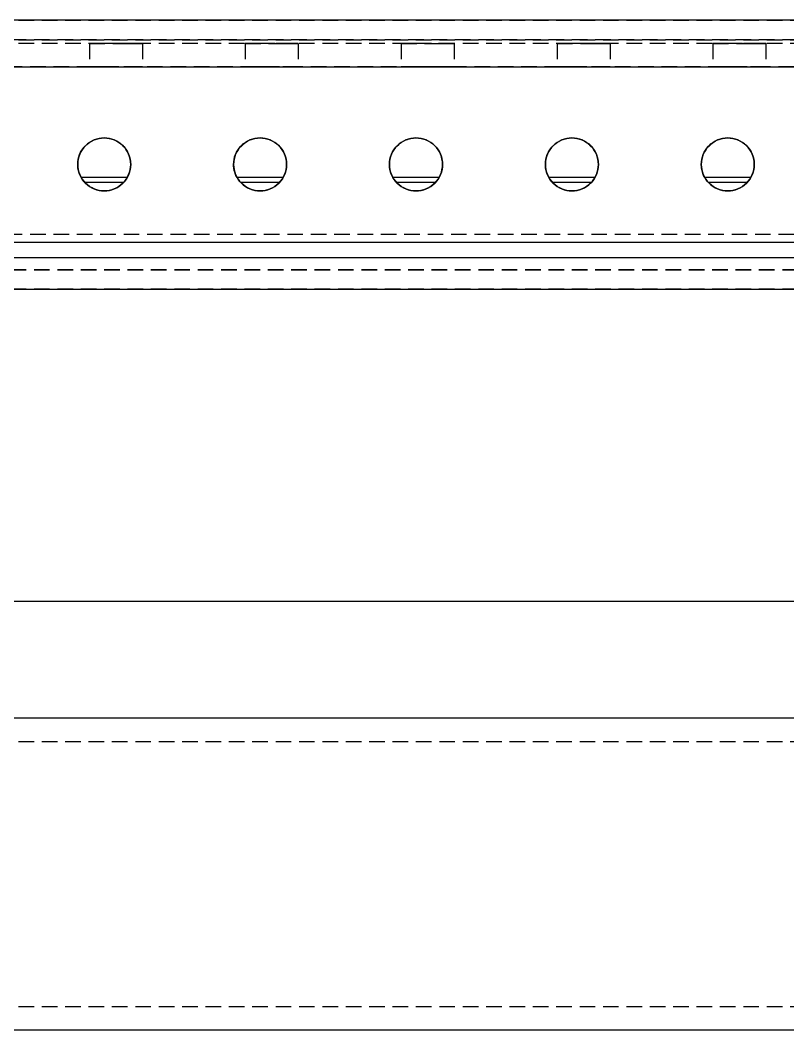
# Model space of a CAD drawing. Header units: metres. Extents: x -200 to 4040, y -1684 to 360.
# Drawn here: x 2329.2 to 2427.7, y -775 to -645.5 of the extents above; entities that cross this region are included whole.
import ezdxf

# ---------------------------------------------------------------- set-up
doc = ezdxf.new("R2010")
doc.units = ezdxf.units.M
doc.linetypes.add('DASHED2', pattern=[3, 2, -1])
for name, color, linetype in [('GIZLI', 8, 'DASHED2'), ('GORUNEN', 7, 'Continuous'), ('TEGET', 9, 'Continuous')]:
    doc.layers.add(name, color=color, linetype=linetype)

msp = doc.modelspace()

# ---------------------------------------------------------------- linework, layer by layer
at = {"layer": 'GIZLI'}
for points in [[(2630, -645.5), (445, -645.5)], [(445, -645.5), (2630, -645.5)], [(445, -645.5), (2630, -645.5)], [(2630, -648), (445, -648)], [(445, -648), (2630, -648)], [(2630, -648), (445, -648)], [(445, -648), (2630, -648)], [(2670, -648.5), (1121.5, -648.5)], [(2670, -648.5), (1121.5, -648.5)], [(2339.87, -648.5), (2338.1, -648.5)], [(2338.1, -648.5), (2343.13, -648.5)], [(2338.1, -648.5), (2338.1, -651.5)], [(2344.9, -648.5), (2339.87, -648.5)], [(2343.13, -648.5), (2344.9, -648.5)], [(2344.9, -648.5), (2344.9, -651.5)], [(2359.87, -648.5), (2358.1, -648.5)], [(2358.1, -648.5), (2363.13, -648.5)], [(2358.1, -648.5), (2358.1, -651.5)], [(2364.9, -648.5), (2359.87, -648.5)], [(2363.13, -648.5), (2364.9, -648.5)], [(2364.9, -648.5), (2364.9, -651.5)], [(2379.87, -648.5), (2378.1, -648.5)], [(2378.1, -648.5), (2383.13, -648.5)], [(2378.1, -648.5), (2378.1, -651.5)], [(2384.9, -648.5), (2379.87, -648.5)], [(2383.13, -648.5), (2384.9, -648.5)], [(2384.9, -648.5), (2384.9, -651.5)], [(2399.87, -648.5), (2398.1, -648.5)], [(2398.1, -648.5), (2403.13, -648.5)], [(2398.1, -648.5), (2398.1, -651.5)], [(2404.9, -648.5), (2399.87, -648.5)], [(2403.13, -648.5), (2404.9, -648.5)], [(2404.9, -648.5), (2404.9, -651.5)], [(2419.87, -648.5), (2418.1, -648.5)], [(2418.1, -648.5), (2423.13, -648.5)], [(2418.1, -648.5), (2418.1, -651.5)], [(2424.9, -648.5), (2419.87, -648.5)], [(2423.13, -648.5), (2424.9, -648.5)], [(2424.9, -648.5), (2424.9, -651.5)], [(3061.5, -651.5), (1121.5, -651.5)], [(3061.5, -651.5), (1121.5, -651.5)], [(2339.87, -651.5), (2338.1, -651.5)], [(2338.1, -651.5), (2343.13, -651.5)], [(2344.9, -651.5), (2339.87, -651.5)], [(2343.13, -651.5), (2344.9, -651.5)], [(2359.87, -651.5), (2358.1, -651.5)], [(2358.1, -651.5), (2363.13, -651.5)], [(2364.9, -651.5), (2359.87, -651.5)], [(2363.13, -651.5), (2364.9, -651.5)], [(2379.87, -651.5), (2378.1, -651.5)], [(2378.1, -651.5), (2383.13, -651.5)], [(2384.9, -651.5), (2379.87, -651.5)], [(2383.13, -651.5), (2384.9, -651.5)], [(2399.87, -651.5), (2398.1, -651.5)], [(2398.1, -651.5), (2403.13, -651.5)], [(2404.9, -651.5), (2399.87, -651.5)], [(2403.13, -651.5), (2404.9, -651.5)], [(2419.87, -651.5), (2418.1, -651.5)], [(2418.1, -651.5), (2423.13, -651.5)], [(2424.9, -651.5), (2419.87, -651.5)], [(2423.13, -651.5), (2424.9, -651.5)], [(2336.6, -664), (2336.615, -663.676), (2336.662, -663.355), (2336.738, -663.04), (2336.845, -662.733), (2336.98, -662.439), (2337.142, -662.158), (2337.331, -661.894), (2337.544, -661.649), (2337.779, -661.426), (2338.034, -661.226), (2338.307, -661.051), (2338.596, -660.903), (2338.897, -660.784), (2339.209, -660.693), (2339.528, -660.633), (2339.763, -660.608), (2340, -660.6)], [(2336.6, -664), (2336.616, -663.667), (2336.665, -663.337), (2336.746, -663.013), (2336.859, -662.699), (2337.001, -662.397), (2337.173, -662.111), (2337.372, -661.843), (2337.596, -661.596), (2337.843, -661.372), (2338.111, -661.173), (2338.397, -661.001), (2338.699, -660.859), (2339.013, -660.746), (2339.337, -660.665), (2339.667, -660.616), (2340, -660.6)], [(2340, -660.6), (2339.667, -660.616), (2339.337, -660.665), (2339.013, -660.746), (2338.699, -660.859), (2338.397, -661.001), (2338.111, -661.173), (2337.843, -661.372), (2337.596, -661.596), (2337.372, -661.843), (2337.173, -662.111), (2337.001, -662.397), (2336.859, -662.699), (2336.746, -663.013), (2336.665, -663.337), (2336.616, -663.667), (2336.6, -664)], [(2340, -660.6), (2340.324, -660.615), (2340.645, -660.662), (2340.96, -660.738), (2341.267, -660.845), (2341.561, -660.98), (2341.842, -661.142), (2342.106, -661.331), (2342.351, -661.544), (2342.574, -661.779), (2342.774, -662.034), (2342.949, -662.307), (2343.097, -662.596), (2343.216, -662.897), (2343.307, -663.209), (2343.367, -663.528), (2343.392, -663.763), (2343.4, -664)], [(2340, -660.6), (2340.333, -660.616), (2340.663, -660.665), (2340.987, -660.746), (2341.301, -660.859), (2341.603, -661.001), (2341.889, -661.173), (2342.157, -661.372), (2342.404, -661.596), (2342.628, -661.843), (2342.827, -662.111), (2342.999, -662.397), (2343.141, -662.699), (2343.254, -663.013), (2343.335, -663.337), (2343.384, -663.667), (2343.4, -664)], [(2343.4, -664), (2343.384, -663.667), (2343.335, -663.337), (2343.254, -663.013), (2343.141, -662.699), (2342.999, -662.397), (2342.827, -662.111), (2342.628, -661.843), (2342.404, -661.596), (2342.157, -661.372), (2341.889, -661.173), (2341.603, -661.001), (2341.301, -660.859), (2340.987, -660.746), (2340.663, -660.665), (2340.333, -660.616), (2340, -660.6)], [(2356.6, -664), (2356.615, -663.676), (2356.662, -663.355), (2356.738, -663.04), (2356.845, -662.733), (2356.98, -662.439), (2357.142, -662.158), (2357.331, -661.894), (2357.544, -661.649), (2357.779, -661.426), (2358.034, -661.226), (2358.307, -661.051), (2358.596, -660.903), (2358.897, -660.784), (2359.209, -660.693), (2359.528, -660.633), (2359.763, -660.608), (2360, -660.6)], [(2356.6, -664), (2356.616, -663.667), (2356.665, -663.337), (2356.746, -663.013), (2356.859, -662.699), (2357.001, -662.397), (2357.173, -662.111), (2357.372, -661.843), (2357.596, -661.596), (2357.843, -661.372), (2358.111, -661.173), (2358.397, -661.001), (2358.699, -660.859), (2359.013, -660.746), (2359.337, -660.665), (2359.667, -660.616), (2360, -660.6)], [(2360, -660.6), (2359.667, -660.616), (2359.337, -660.665), (2359.013, -660.746), (2358.699, -660.859), (2358.397, -661.001), (2358.111, -661.173), (2357.843, -661.372), (2357.596, -661.596), (2357.372, -661.843), (2357.173, -662.111), (2357.001, -662.397), (2356.859, -662.699), (2356.746, -663.013), (2356.665, -663.337), (2356.616, -663.667), (2356.6, -664)], [(2360, -660.6), (2360.324, -660.615), (2360.645, -660.662), (2360.96, -660.738), (2361.267, -660.845), (2361.561, -660.98), (2361.842, -661.142), (2362.106, -661.331), (2362.351, -661.544), (2362.574, -661.779), (2362.774, -662.034), (2362.949, -662.307), (2363.097, -662.596), (2363.216, -662.897), (2363.307, -663.209), (2363.367, -663.528), (2363.392, -663.763), (2363.4, -664)], [(2360, -660.6), (2360.333, -660.616), (2360.663, -660.665), (2360.987, -660.746), (2361.301, -660.859), (2361.603, -661.001), (2361.889, -661.173), (2362.157, -661.372), (2362.404, -661.596), (2362.628, -661.843), (2362.827, -662.111), (2362.999, -662.397), (2363.141, -662.699), (2363.254, -663.013), (2363.335, -663.337), (2363.384, -663.667), (2363.4, -664)], [(2363.4, -664), (2363.384, -663.667), (2363.335, -663.337), (2363.254, -663.013), (2363.141, -662.699), (2362.999, -662.397), (2362.827, -662.111), (2362.628, -661.843), (2362.404, -661.596), (2362.157, -661.372), (2361.889, -661.173), (2361.603, -661.001), (2361.301, -660.859), (2360.987, -660.746), (2360.663, -660.665), (2360.333, -660.616), (2360, -660.6)], [(2376.6, -664), (2376.615, -663.676), (2376.662, -663.355), (2376.738, -663.04), (2376.845, -662.733), (2376.98, -662.439), (2377.142, -662.158), (2377.331, -661.894), (2377.544, -661.649), (2377.779, -661.426), (2378.034, -661.226), (2378.307, -661.051), (2378.596, -660.903), (2378.897, -660.784), (2379.209, -660.693), (2379.528, -660.633), (2379.763, -660.608), (2380, -660.6)], [(2376.6, -664), (2376.616, -663.667), (2376.665, -663.337), (2376.746, -663.013), (2376.859, -662.699), (2377.001, -662.397), (2377.173, -662.111), (2377.372, -661.843), (2377.596, -661.596), (2377.843, -661.372), (2378.111, -661.173), (2378.397, -661.001), (2378.699, -660.859), (2379.013, -660.746), (2379.337, -660.665), (2379.667, -660.616), (2380, -660.6)], [(2380, -660.6), (2379.667, -660.616), (2379.337, -660.665), (2379.013, -660.746), (2378.699, -660.859), (2378.397, -661.001), (2378.111, -661.173), (2377.843, -661.372), (2377.596, -661.596), (2377.372, -661.843), (2377.173, -662.111), (2377.001, -662.397), (2376.859, -662.699), (2376.746, -663.013), (2376.665, -663.337), (2376.616, -663.667), (2376.6, -664)], [(2380, -660.6), (2380.324, -660.615), (2380.645, -660.662), (2380.96, -660.738), (2381.267, -660.845), (2381.561, -660.98), (2381.842, -661.142), (2382.106, -661.331), (2382.351, -661.544), (2382.574, -661.779), (2382.774, -662.034), (2382.949, -662.307), (2383.097, -662.596), (2383.216, -662.897), (2383.307, -663.209), (2383.367, -663.528), (2383.392, -663.763), (2383.4, -664)], [(2380, -660.6), (2380.333, -660.616), (2380.663, -660.665), (2380.987, -660.746), (2381.301, -660.859), (2381.603, -661.001), (2381.889, -661.173), (2382.157, -661.372), (2382.404, -661.596), (2382.628, -661.843), (2382.827, -662.111), (2382.999, -662.397), (2383.141, -662.699), (2383.254, -663.013), (2383.335, -663.337), (2383.384, -663.667), (2383.4, -664)], [(2383.4, -664), (2383.384, -663.667), (2383.335, -663.337), (2383.254, -663.013), (2383.141, -662.699), (2382.999, -662.397), (2382.827, -662.111), (2382.628, -661.843), (2382.404, -661.596), (2382.157, -661.372), (2381.889, -661.173), (2381.603, -661.001), (2381.301, -660.859), (2380.987, -660.746), (2380.663, -660.665), (2380.333, -660.616), (2380, -660.6)], [(2396.6, -664), (2396.615, -663.676), (2396.662, -663.355), (2396.738, -663.04), (2396.845, -662.733), (2396.98, -662.439), (2397.142, -662.158), (2397.331, -661.894), (2397.544, -661.649), (2397.779, -661.426), (2398.034, -661.226), (2398.307, -661.051), (2398.596, -660.903), (2398.897, -660.784), (2399.209, -660.693), (2399.528, -660.633), (2399.763, -660.608), (2400, -660.6)], [(2396.6, -664), (2396.616, -663.667), (2396.665, -663.337), (2396.746, -663.013), (2396.859, -662.699), (2397.001, -662.397), (2397.173, -662.111), (2397.372, -661.843), (2397.596, -661.596), (2397.843, -661.372), (2398.111, -661.173), (2398.397, -661.001), (2398.699, -660.859), (2399.013, -660.746), (2399.337, -660.665), (2399.667, -660.616), (2400, -660.6)], [(2400, -660.6), (2399.667, -660.616), (2399.337, -660.665), (2399.013, -660.746), (2398.699, -660.859), (2398.397, -661.001), (2398.111, -661.173), (2397.843, -661.372), (2397.596, -661.596), (2397.372, -661.843), (2397.173, -662.111), (2397.001, -662.397), (2396.859, -662.699), (2396.746, -663.013), (2396.665, -663.337), (2396.616, -663.667), (2396.6, -664)], [(2400, -660.6), (2400.324, -660.615), (2400.645, -660.662), (2400.96, -660.738), (2401.267, -660.845), (2401.561, -660.98), (2401.842, -661.142), (2402.106, -661.331), (2402.351, -661.544), (2402.574, -661.779), (2402.774, -662.034), (2402.949, -662.307), (2403.097, -662.596), (2403.216, -662.897), (2403.307, -663.209), (2403.367, -663.528), (2403.392, -663.763), (2403.4, -664)], [(2400, -660.6), (2400.333, -660.616), (2400.663, -660.665), (2400.987, -660.746), (2401.301, -660.859), (2401.603, -661.001), (2401.889, -661.173), (2402.157, -661.372), (2402.404, -661.596), (2402.628, -661.843), (2402.827, -662.111), (2402.999, -662.397), (2403.141, -662.699), (2403.254, -663.013), (2403.335, -663.337), (2403.384, -663.667), (2403.4, -664)], [(2403.4, -664), (2403.384, -663.667), (2403.335, -663.337), (2403.254, -663.013), (2403.141, -662.699), (2402.999, -662.397), (2402.827, -662.111), (2402.628, -661.843), (2402.404, -661.596), (2402.157, -661.372), (2401.889, -661.173), (2401.603, -661.001), (2401.301, -660.859), (2400.987, -660.746), (2400.663, -660.665), (2400.333, -660.616), (2400, -660.6)], [(2416.6, -664), (2416.615, -663.676), (2416.662, -663.355), (2416.738, -663.04), (2416.845, -662.733), (2416.98, -662.439), (2417.142, -662.158), (2417.331, -661.894), (2417.544, -661.649), (2417.779, -661.426), (2418.034, -661.226), (2418.307, -661.051), (2418.596, -660.903), (2418.897, -660.784), (2419.209, -660.693), (2419.528, -660.633), (2419.763, -660.608), (2420, -660.6)], [(2416.6, -664), (2416.616, -663.667), (2416.665, -663.337), (2416.746, -663.013), (2416.859, -662.699), (2417.001, -662.397), (2417.173, -662.111), (2417.372, -661.843), (2417.596, -661.596), (2417.843, -661.372), (2418.111, -661.173), (2418.397, -661.001), (2418.699, -660.859), (2419.013, -660.746), (2419.337, -660.665), (2419.667, -660.616), (2420, -660.6)], [(2420, -660.6), (2419.667, -660.616), (2419.337, -660.665), (2419.013, -660.746), (2418.699, -660.859), (2418.397, -661.001), (2418.111, -661.173), (2417.843, -661.372), (2417.596, -661.596), (2417.372, -661.843), (2417.173, -662.111), (2417.001, -662.397), (2416.859, -662.699), (2416.746, -663.013), (2416.665, -663.337), (2416.616, -663.667), (2416.6, -664)], [(2420, -660.6), (2420.324, -660.615), (2420.645, -660.662), (2420.96, -660.738), (2421.267, -660.845), (2421.561, -660.98), (2421.842, -661.142), (2422.106, -661.331), (2422.351, -661.544), (2422.574, -661.779), (2422.774, -662.034), (2422.949, -662.307), (2423.097, -662.596), (2423.216, -662.897), (2423.307, -663.209), (2423.367, -663.528), (2423.392, -663.763), (2423.4, -664)], [(2420, -660.6), (2420.333, -660.616), (2420.663, -660.665), (2420.987, -660.746), (2421.301, -660.859), (2421.603, -661.001), (2421.889, -661.173), (2422.157, -661.372), (2422.404, -661.596), (2422.628, -661.843), (2422.827, -662.111), (2422.999, -662.397), (2423.141, -662.699), (2423.254, -663.013), (2423.335, -663.337), (2423.384, -663.667), (2423.4, -664)], [(2423.4, -664), (2423.384, -663.667), (2423.335, -663.337), (2423.254, -663.013), (2423.141, -662.699), (2422.999, -662.397), (2422.827, -662.111), (2422.628, -661.843), (2422.404, -661.596), (2422.157, -661.372), (2421.889, -661.173), (2421.603, -661.001), (2421.301, -660.859), (2420.987, -660.746), (2420.663, -660.665), (2420.333, -660.616), (2420, -660.6)], [(2340, -667.4), (2339.676, -667.385), (2339.355, -667.338), (2339.04, -667.262), (2338.733, -667.155), (2338.439, -667.02), (2338.158, -666.858), (2337.894, -666.669), (2337.649, -666.456), (2337.426, -666.221), (2337.226, -665.966), (2337.051, -665.693), (2336.903, -665.404), (2336.784, -665.103), (2336.693, -664.791), (2336.633, -664.472), (2336.608, -664.237), (2336.6, -664)], [(2340, -667.4), (2339.667, -667.384), (2339.337, -667.335), (2339.013, -667.254), (2338.699, -667.141), (2338.397, -666.999), (2338.111, -666.827), (2337.843, -666.628), (2337.596, -666.404), (2337.372, -666.157), (2337.173, -665.889), (2337.001, -665.603), (2336.859, -665.301), (2336.746, -664.987), (2336.665, -664.663), (2336.616, -664.333), (2336.6, -664)], [(2336.6, -664), (2336.616, -664.333), (2336.665, -664.663), (2336.746, -664.987), (2336.859, -665.301), (2337.001, -665.603), (2337.173, -665.889), (2337.372, -666.157), (2337.596, -666.404), (2337.843, -666.628), (2338.111, -666.827), (2338.397, -666.999), (2338.699, -667.141), (2339.013, -667.254), (2339.337, -667.335), (2339.667, -667.384), (2340, -667.4)], [(2343.4, -664), (2343.385, -664.324), (2343.338, -664.645), (2343.262, -664.96), (2343.155, -665.267), (2343.02, -665.561), (2342.858, -665.842), (2342.669, -666.106), (2342.456, -666.351), (2342.221, -666.574), (2341.966, -666.774), (2341.693, -666.949), (2341.404, -667.097), (2341.103, -667.216), (2340.791, -667.307), (2340.472, -667.367), (2340.237, -667.392), (2340, -667.4)], [(2343.4, -664), (2343.384, -664.333), (2343.335, -664.663), (2343.254, -664.987), (2343.141, -665.301), (2342.999, -665.603), (2342.827, -665.889), (2342.628, -666.157), (2342.404, -666.404), (2342.157, -666.628), (2341.889, -666.827), (2341.603, -666.999), (2341.301, -667.141), (2340.987, -667.254), (2340.663, -667.335), (2340.333, -667.384), (2340, -667.4)], [(2340, -667.4), (2340.333, -667.384), (2340.663, -667.335), (2340.987, -667.254), (2341.301, -667.141), (2341.603, -666.999), (2341.889, -666.827), (2342.157, -666.628), (2342.404, -666.404), (2342.628, -666.157), (2342.827, -665.889), (2342.999, -665.603), (2343.141, -665.301), (2343.254, -664.987), (2343.335, -664.663), (2343.384, -664.333), (2343.4, -664)], [(2360, -667.4), (2359.676, -667.385), (2359.355, -667.338), (2359.04, -667.262), (2358.733, -667.155), (2358.439, -667.02), (2358.158, -666.858), (2357.894, -666.669), (2357.649, -666.456), (2357.426, -666.221), (2357.226, -665.966), (2357.051, -665.693), (2356.903, -665.404), (2356.784, -665.103), (2356.693, -664.791), (2356.633, -664.472), (2356.608, -664.237), (2356.6, -664)], [(2360, -667.4), (2359.667, -667.384), (2359.337, -667.335), (2359.013, -667.254), (2358.699, -667.141), (2358.397, -666.999), (2358.111, -666.827), (2357.843, -666.628), (2357.596, -666.404), (2357.372, -666.157), (2357.173, -665.889), (2357.001, -665.603), (2356.859, -665.301), (2356.746, -664.987), (2356.665, -664.663), (2356.616, -664.333), (2356.6, -664)], [(2356.6, -664), (2356.616, -664.333), (2356.665, -664.663), (2356.746, -664.987), (2356.859, -665.301), (2357.001, -665.603), (2357.173, -665.889), (2357.372, -666.157), (2357.596, -666.404), (2357.843, -666.628), (2358.111, -666.827), (2358.397, -666.999), (2358.699, -667.141), (2359.013, -667.254), (2359.337, -667.335), (2359.667, -667.384), (2360, -667.4)], [(2363.4, -664), (2363.385, -664.324), (2363.338, -664.645), (2363.262, -664.96), (2363.155, -665.267), (2363.02, -665.561), (2362.858, -665.842), (2362.669, -666.106), (2362.456, -666.351), (2362.221, -666.574), (2361.966, -666.774), (2361.693, -666.949), (2361.404, -667.097), (2361.103, -667.216), (2360.791, -667.307), (2360.472, -667.367), (2360.237, -667.392), (2360, -667.4)], [(2363.4, -664), (2363.384, -664.333), (2363.335, -664.663), (2363.254, -664.987), (2363.141, -665.301), (2362.999, -665.603), (2362.827, -665.889), (2362.628, -666.157), (2362.404, -666.404), (2362.157, -666.628), (2361.889, -666.827), (2361.603, -666.999), (2361.301, -667.141), (2360.987, -667.254), (2360.663, -667.335), (2360.333, -667.384), (2360, -667.4)], [(2360, -667.4), (2360.333, -667.384), (2360.663, -667.335), (2360.987, -667.254), (2361.301, -667.141), (2361.603, -666.999), (2361.889, -666.827), (2362.157, -666.628), (2362.404, -666.404), (2362.628, -666.157), (2362.827, -665.889), (2362.999, -665.603), (2363.141, -665.301), (2363.254, -664.987), (2363.335, -664.663), (2363.384, -664.333), (2363.4, -664)], [(2380, -667.4), (2379.676, -667.385), (2379.355, -667.338), (2379.04, -667.262), (2378.733, -667.155), (2378.439, -667.02), (2378.158, -666.858), (2377.894, -666.669), (2377.649, -666.456), (2377.426, -666.221), (2377.226, -665.966), (2377.051, -665.693), (2376.903, -665.404), (2376.784, -665.103), (2376.693, -664.791), (2376.633, -664.472), (2376.608, -664.237), (2376.6, -664)], [(2380, -667.4), (2379.667, -667.384), (2379.337, -667.335), (2379.013, -667.254), (2378.699, -667.141), (2378.397, -666.999), (2378.111, -666.827), (2377.843, -666.628), (2377.596, -666.404), (2377.372, -666.157), (2377.173, -665.889), (2377.001, -665.603), (2376.859, -665.301), (2376.746, -664.987), (2376.665, -664.663), (2376.616, -664.333), (2376.6, -664)], [(2376.6, -664), (2376.616, -664.333), (2376.665, -664.663), (2376.746, -664.987), (2376.859, -665.301), (2377.001, -665.603), (2377.173, -665.889), (2377.372, -666.157), (2377.596, -666.404), (2377.843, -666.628), (2378.111, -666.827), (2378.397, -666.999), (2378.699, -667.141), (2379.013, -667.254), (2379.337, -667.335), (2379.667, -667.384), (2380, -667.4)], [(2383.4, -664), (2383.385, -664.324), (2383.338, -664.645), (2383.262, -664.96), (2383.155, -665.267), (2383.02, -665.561), (2382.858, -665.842), (2382.669, -666.106), (2382.456, -666.351), (2382.221, -666.574), (2381.966, -666.774), (2381.693, -666.949), (2381.404, -667.097), (2381.103, -667.216), (2380.791, -667.307), (2380.472, -667.367), (2380.237, -667.392), (2380, -667.4)], [(2383.4, -664), (2383.384, -664.333), (2383.335, -664.663), (2383.254, -664.987), (2383.141, -665.301), (2382.999, -665.603), (2382.827, -665.889), (2382.628, -666.157), (2382.404, -666.404), (2382.157, -666.628), (2381.889, -666.827), (2381.603, -666.999), (2381.301, -667.141), (2380.987, -667.254), (2380.663, -667.335), (2380.333, -667.384), (2380, -667.4)], [(2380, -667.4), (2380.333, -667.384), (2380.663, -667.335), (2380.987, -667.254), (2381.301, -667.141), (2381.603, -666.999), (2381.889, -666.827), (2382.157, -666.628), (2382.404, -666.404), (2382.628, -666.157), (2382.827, -665.889), (2382.999, -665.603), (2383.141, -665.301), (2383.254, -664.987), (2383.335, -664.663), (2383.384, -664.333), (2383.4, -664)], [(2400, -667.4), (2399.676, -667.385), (2399.355, -667.338), (2399.04, -667.262), (2398.733, -667.155), (2398.439, -667.02), (2398.158, -666.858), (2397.894, -666.669), (2397.649, -666.456), (2397.426, -666.221), (2397.226, -665.966), (2397.051, -665.693), (2396.903, -665.404), (2396.784, -665.103), (2396.693, -664.791), (2396.633, -664.472), (2396.608, -664.237), (2396.6, -664)], [(2400, -667.4), (2399.667, -667.384), (2399.337, -667.335), (2399.013, -667.254), (2398.699, -667.141), (2398.397, -666.999), (2398.111, -666.827), (2397.843, -666.628), (2397.596, -666.404), (2397.372, -666.157), (2397.173, -665.889), (2397.001, -665.603), (2396.859, -665.301), (2396.746, -664.987), (2396.665, -664.663), (2396.616, -664.333), (2396.6, -664)], [(2396.6, -664), (2396.616, -664.333), (2396.665, -664.663), (2396.746, -664.987), (2396.859, -665.301), (2397.001, -665.603), (2397.173, -665.889), (2397.372, -666.157), (2397.596, -666.404), (2397.843, -666.628), (2398.111, -666.827), (2398.397, -666.999), (2398.699, -667.141), (2399.013, -667.254), (2399.337, -667.335), (2399.667, -667.384), (2400, -667.4)], [(2403.4, -664), (2403.385, -664.324), (2403.338, -664.645), (2403.262, -664.96), (2403.155, -665.267), (2403.02, -665.561), (2402.858, -665.842), (2402.669, -666.106), (2402.456, -666.351), (2402.221, -666.574), (2401.966, -666.774), (2401.693, -666.949), (2401.404, -667.097), (2401.103, -667.216), (2400.791, -667.307), (2400.472, -667.367), (2400.237, -667.392), (2400, -667.4)], [(2403.4, -664), (2403.384, -664.333), (2403.335, -664.663), (2403.254, -664.987), (2403.141, -665.301), (2402.999, -665.603), (2402.827, -665.889), (2402.628, -666.157), (2402.404, -666.404), (2402.157, -666.628), (2401.889, -666.827), (2401.603, -666.999), (2401.301, -667.141), (2400.987, -667.254), (2400.663, -667.335), (2400.333, -667.384), (2400, -667.4)], [(2400, -667.4), (2400.333, -667.384), (2400.663, -667.335), (2400.987, -667.254), (2401.301, -667.141), (2401.603, -666.999), (2401.889, -666.827), (2402.157, -666.628), (2402.404, -666.404), (2402.628, -666.157), (2402.827, -665.889), (2402.999, -665.603), (2403.141, -665.301), (2403.254, -664.987), (2403.335, -664.663), (2403.384, -664.333), (2403.4, -664)], [(2420, -667.4), (2419.676, -667.385), (2419.355, -667.338), (2419.04, -667.262), (2418.733, -667.155), (2418.439, -667.02), (2418.158, -666.858), (2417.894, -666.669), (2417.649, -666.456), (2417.426, -666.221), (2417.226, -665.966), (2417.051, -665.693), (2416.903, -665.404), (2416.784, -665.103), (2416.693, -664.791), (2416.633, -664.472), (2416.608, -664.237), (2416.6, -664)], [(2420, -667.4), (2419.667, -667.384), (2419.337, -667.335), (2419.013, -667.254), (2418.699, -667.141), (2418.397, -666.999), (2418.111, -666.827), (2417.843, -666.628), (2417.596, -666.404), (2417.372, -666.157), (2417.173, -665.889), (2417.001, -665.603), (2416.859, -665.301), (2416.746, -664.987), (2416.665, -664.663), (2416.616, -664.333), (2416.6, -664)], [(2416.6, -664), (2416.616, -664.333), (2416.665, -664.663), (2416.746, -664.987), (2416.859, -665.301), (2417.001, -665.603), (2417.173, -665.889), (2417.372, -666.157), (2417.596, -666.404), (2417.843, -666.628), (2418.111, -666.827), (2418.397, -666.999), (2418.699, -667.141), (2419.013, -667.254), (2419.337, -667.335), (2419.667, -667.384), (2420, -667.4)], [(2423.4, -664), (2423.385, -664.324), (2423.338, -664.645), (2423.262, -664.96), (2423.155, -665.267), (2423.02, -665.561), (2422.858, -665.842), (2422.669, -666.106), (2422.456, -666.351), (2422.221, -666.574), (2421.966, -666.774), (2421.693, -666.949), (2421.404, -667.097), (2421.103, -667.216), (2420.791, -667.307), (2420.472, -667.367), (2420.237, -667.392), (2420, -667.4)], [(2423.4, -664), (2423.384, -664.333), (2423.335, -664.663), (2423.254, -664.987), (2423.141, -665.301), (2422.999, -665.603), (2422.827, -665.889), (2422.628, -666.157), (2422.404, -666.404), (2422.157, -666.628), (2421.889, -666.827), (2421.603, -666.999), (2421.301, -667.141), (2420.987, -667.254), (2420.663, -667.335), (2420.333, -667.384), (2420, -667.4)], [(2420, -667.4), (2420.333, -667.384), (2420.663, -667.335), (2420.987, -667.254), (2421.301, -667.141), (2421.603, -666.999), (2421.889, -666.827), (2422.157, -666.628), (2422.404, -666.404), (2422.628, -666.157), (2422.827, -665.889), (2422.999, -665.603), (2423.141, -665.301), (2423.254, -664.987), (2423.335, -664.663), (2423.384, -664.333), (2423.4, -664)], [(3061.5, -673), (1121.5, -673)], [(3061.5, -673), (1121.5, -673)], [(3061.5, -673), (1121.5, -673)], [(3061.5, -673), (1121.5, -673)], [(3061.5, -676), (1121.5, -676)], [(2670, -676), (1121.5, -676)], [(3061.5, -676), (1121.5, -676)], [(3061.5, -676), (1121.5, -676)], [(2630, -677.5), (150, -677.5)], [(150, -677.5), (2630, -677.5)], [(2630, -680), (150, -680)], [(-100, -720), (3340, -720)], [(-100, -735), (3340, -735)], [(-80, -735), (3320, -735)], [(-80, -735), (3320, -735)], [(-80, -735), (3320, -735)], [(-80, -735), (3320, -735)], [(-80, -738), (3320, -738)], [(-80, -738), (3320, -738)], [(-80, -738), (3320, -738)], [(-80, -738), (3320, -738)], [(-80, -772), (3320, -772)], [(-80, -772), (3320, -772)], [(-80, -772), (3320, -772)], [(-80, -772), (3320, -772)], [(-80, -775), (3320, -775)], [(-80, -775), (3320, -775)], [(-80, -775), (3320, -775)]]:
    msp.add_lwpolyline(points, dxfattribs=at)
at = {"layer": 'GORUNEN'}
for points in [[(2485, -645.5), (1490.2, -645.5)], [(2340, -660.6), (2339.667, -660.616), (2339.337, -660.665), (2339.013, -660.746), (2338.699, -660.859), (2338.397, -661.001), (2338.111, -661.173), (2337.843, -661.372), (2337.596, -661.596), (2337.372, -661.843), (2337.173, -662.111), (2337.001, -662.397), (2336.859, -662.699), (2336.746, -663.013), (2336.665, -663.337), (2336.616, -663.667), (2336.6, -664)], [(2343.4, -664), (2343.384, -663.667), (2343.335, -663.337), (2343.254, -663.013), (2343.141, -662.699), (2342.999, -662.397), (2342.827, -662.111), (2342.628, -661.843), (2342.404, -661.596), (2342.157, -661.372), (2341.889, -661.173), (2341.603, -661.001), (2341.301, -660.859), (2340.987, -660.746), (2340.663, -660.665), (2340.333, -660.616), (2340, -660.6)], [(2360, -660.6), (2359.667, -660.616), (2359.337, -660.665), (2359.013, -660.746), (2358.699, -660.859), (2358.397, -661.001), (2358.111, -661.173), (2357.843, -661.372), (2357.596, -661.596), (2357.372, -661.843), (2357.173, -662.111), (2357.001, -662.397), (2356.859, -662.699), (2356.746, -663.013), (2356.665, -663.337), (2356.616, -663.667), (2356.6, -664)], [(2363.4, -664), (2363.384, -663.667), (2363.335, -663.337), (2363.254, -663.013), (2363.141, -662.699), (2362.999, -662.397), (2362.827, -662.111), (2362.628, -661.843), (2362.404, -661.596), (2362.157, -661.372), (2361.889, -661.173), (2361.603, -661.001), (2361.301, -660.859), (2360.987, -660.746), (2360.663, -660.665), (2360.333, -660.616), (2360, -660.6)], [(2380, -660.6), (2379.667, -660.616), (2379.337, -660.665), (2379.013, -660.746), (2378.699, -660.859), (2378.397, -661.001), (2378.111, -661.173), (2377.843, -661.372), (2377.596, -661.596), (2377.372, -661.843), (2377.173, -662.111), (2377.001, -662.397), (2376.859, -662.699), (2376.746, -663.013), (2376.665, -663.337), (2376.616, -663.667), (2376.6, -664)], [(2383.4, -664), (2383.384, -663.667), (2383.335, -663.337), (2383.254, -663.013), (2383.141, -662.699), (2382.999, -662.397), (2382.827, -662.111), (2382.628, -661.843), (2382.404, -661.596), (2382.157, -661.372), (2381.889, -661.173), (2381.603, -661.001), (2381.301, -660.859), (2380.987, -660.746), (2380.663, -660.665), (2380.333, -660.616), (2380, -660.6)], [(2400, -660.6), (2399.667, -660.616), (2399.337, -660.665), (2399.013, -660.746), (2398.699, -660.859), (2398.397, -661.001), (2398.111, -661.173), (2397.843, -661.372), (2397.596, -661.596), (2397.372, -661.843), (2397.173, -662.111), (2397.001, -662.397), (2396.859, -662.699), (2396.746, -663.013), (2396.665, -663.337), (2396.616, -663.667), (2396.6, -664)], [(2403.4, -664), (2403.384, -663.667), (2403.335, -663.337), (2403.254, -663.013), (2403.141, -662.699), (2402.999, -662.397), (2402.827, -662.111), (2402.628, -661.843), (2402.404, -661.596), (2402.157, -661.372), (2401.889, -661.173), (2401.603, -661.001), (2401.301, -660.859), (2400.987, -660.746), (2400.663, -660.665), (2400.333, -660.616), (2400, -660.6)], [(2420, -660.6), (2419.667, -660.616), (2419.337, -660.665), (2419.013, -660.746), (2418.699, -660.859), (2418.397, -661.001), (2418.111, -661.173), (2417.843, -661.372), (2417.596, -661.596), (2417.372, -661.843), (2417.173, -662.111), (2417.001, -662.397), (2416.859, -662.699), (2416.746, -663.013), (2416.665, -663.337), (2416.616, -663.667), (2416.6, -664)], [(2423.4, -664), (2423.384, -663.667), (2423.335, -663.337), (2423.254, -663.013), (2423.141, -662.699), (2422.999, -662.397), (2422.827, -662.111), (2422.628, -661.843), (2422.404, -661.596), (2422.157, -661.372), (2421.889, -661.173), (2421.603, -661.001), (2421.301, -660.859), (2420.987, -660.746), (2420.663, -660.665), (2420.333, -660.616), (2420, -660.6)], [(2336.6, -664), (2336.616, -664.333), (2336.665, -664.663), (2336.746, -664.987), (2336.859, -665.301), (2337.001, -665.603), (2337.173, -665.889), (2337.372, -666.157), (2337.596, -666.404), (2337.843, -666.628), (2338.111, -666.827), (2338.397, -666.999), (2338.699, -667.141), (2339.013, -667.254), (2339.337, -667.335), (2339.667, -667.384), (2340, -667.4)], [(2340, -667.4), (2340.333, -667.384), (2340.663, -667.335), (2340.987, -667.254), (2341.301, -667.141), (2341.603, -666.999), (2341.889, -666.827), (2342.157, -666.628), (2342.404, -666.404), (2342.628, -666.157), (2342.827, -665.889), (2342.999, -665.603), (2343.141, -665.301), (2343.254, -664.987), (2343.335, -664.663), (2343.384, -664.333), (2343.4, -664)], [(2356.6, -664), (2356.616, -664.333), (2356.665, -664.663), (2356.746, -664.987), (2356.859, -665.301), (2357.001, -665.603), (2357.173, -665.889), (2357.372, -666.157), (2357.596, -666.404), (2357.843, -666.628), (2358.111, -666.827), (2358.397, -666.999), (2358.699, -667.141), (2359.013, -667.254), (2359.337, -667.335), (2359.667, -667.384), (2360, -667.4)], [(2360, -667.4), (2360.333, -667.384), (2360.663, -667.335), (2360.987, -667.254), (2361.301, -667.141), (2361.603, -666.999), (2361.889, -666.827), (2362.157, -666.628), (2362.404, -666.404), (2362.628, -666.157), (2362.827, -665.889), (2362.999, -665.603), (2363.141, -665.301), (2363.254, -664.987), (2363.335, -664.663), (2363.384, -664.333), (2363.4, -664)], [(2376.6, -664), (2376.616, -664.333), (2376.665, -664.663), (2376.746, -664.987), (2376.859, -665.301), (2377.001, -665.603), (2377.173, -665.889), (2377.372, -666.157), (2377.596, -666.404), (2377.843, -666.628), (2378.111, -666.827), (2378.397, -666.999), (2378.699, -667.141), (2379.013, -667.254), (2379.337, -667.335), (2379.667, -667.384), (2380, -667.4)], [(2380, -667.4), (2380.333, -667.384), (2380.663, -667.335), (2380.987, -667.254), (2381.301, -667.141), (2381.603, -666.999), (2381.889, -666.827), (2382.157, -666.628), (2382.404, -666.404), (2382.628, -666.157), (2382.827, -665.889), (2382.999, -665.603), (2383.141, -665.301), (2383.254, -664.987), (2383.335, -664.663), (2383.384, -664.333), (2383.4, -664)], [(2396.6, -664), (2396.616, -664.333), (2396.665, -664.663), (2396.746, -664.987), (2396.859, -665.301), (2397.001, -665.603), (2397.173, -665.889), (2397.372, -666.157), (2397.596, -666.404), (2397.843, -666.628), (2398.111, -666.827), (2398.397, -666.999), (2398.699, -667.141), (2399.013, -667.254), (2399.337, -667.335), (2399.667, -667.384), (2400, -667.4)], [(2400, -667.4), (2400.333, -667.384), (2400.663, -667.335), (2400.987, -667.254), (2401.301, -667.141), (2401.603, -666.999), (2401.889, -666.827), (2402.157, -666.628), (2402.404, -666.404), (2402.628, -666.157), (2402.827, -665.889), (2402.999, -665.603), (2403.141, -665.301), (2403.254, -664.987), (2403.335, -664.663), (2403.384, -664.333), (2403.4, -664)], [(2416.6, -664), (2416.616, -664.333), (2416.665, -664.663), (2416.746, -664.987), (2416.859, -665.301), (2417.001, -665.603), (2417.173, -665.889), (2417.372, -666.157), (2417.596, -666.404), (2417.843, -666.628), (2418.111, -666.827), (2418.397, -666.999), (2418.699, -667.141), (2419.013, -667.254), (2419.337, -667.335), (2419.667, -667.384), (2420, -667.4)], [(2420, -667.4), (2420.333, -667.384), (2420.663, -667.335), (2420.987, -667.254), (2421.301, -667.141), (2421.603, -666.999), (2421.889, -666.827), (2422.157, -666.628), (2422.404, -666.404), (2422.628, -666.157), (2422.827, -665.889), (2422.999, -665.603), (2423.141, -665.301), (2423.254, -664.987), (2423.335, -664.663), (2423.384, -664.333), (2423.4, -664)], [(2057.6, -680), (2477.5, -680)], [(-100, -720), (3340, -720)], [(-100, -735), (3340, -735)], [(-80, -775), (3320, -775)]]:
    msp.add_lwpolyline(points, dxfattribs=at)
at = {"layer": 'TEGET'}
for points in [[(2057.6, -651.5), (2485, -651.5)], [(2342.967, -665.66), (2337.033, -665.66)], [(2342.496, -666.308), (2337.504, -666.308)], [(2362.967, -665.66), (2357.033, -665.66)], [(2362.496, -666.308), (2357.504, -666.308)], [(2382.967, -665.66), (2377.033, -665.66)], [(2382.496, -666.308), (2377.504, -666.308)], [(2402.967, -665.66), (2397.033, -665.66)], [(2402.496, -666.308), (2397.504, -666.308)], [(2422.967, -665.66), (2417.033, -665.66)], [(2422.496, -666.308), (2417.504, -666.308)], [(2485, -674), (2057.6, -674)]]:
    msp.add_lwpolyline(points, dxfattribs=at)

doc.saveas('drawing.dxf')
